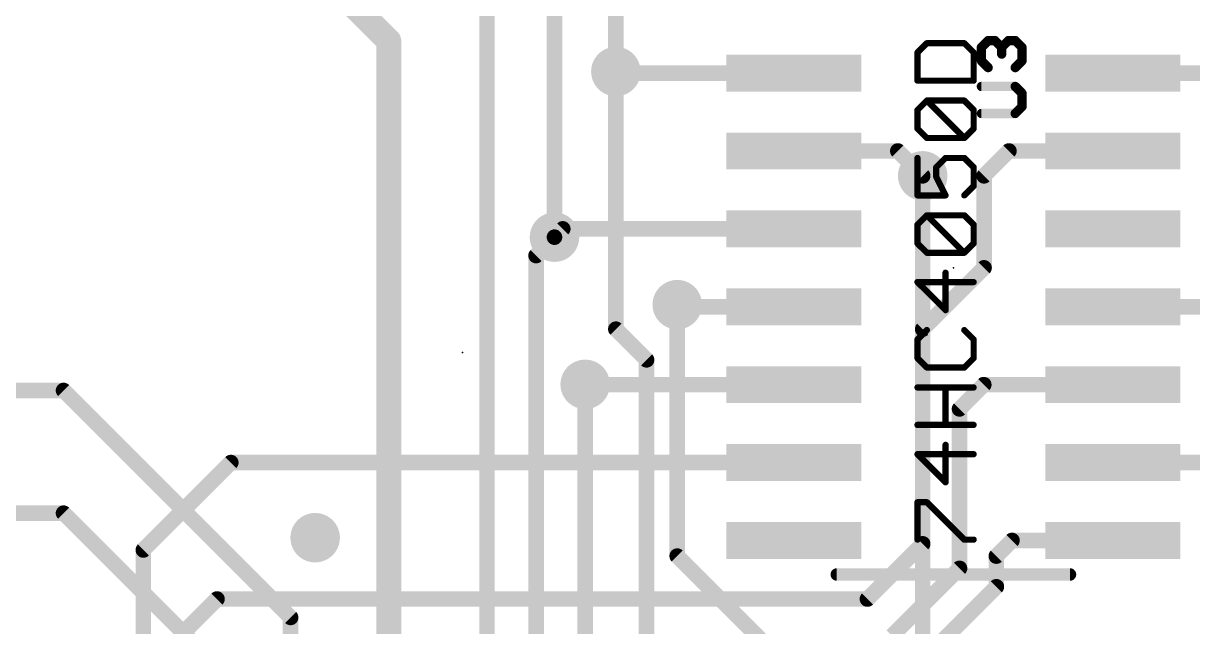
# Model space of a CAD drawing. Extents: x -26.2 to 21.8, y -36.3 to 32.3.
# Drawn here: x -7.15 to 11.9, y -4.85 to 4.99 of the extents above; entities that cross this region are included whole.
import ezdxf

# ---------------------------------------------------------------- set-up
doc = ezdxf.new("R2010")
doc.units = 0
for name, color, linetype in [('1', 12, 'CONTINUOUS'), ('16', 132, 'CONTINUOUS'), ('18', 110, 'CONTINUOUS'), ('21', 40, 'CONTINUOUS'), ('23', 40, 'CONTINUOUS'), ('24', 6, 'CONTINUOUS'), ('25', 253, 'CONTINUOUS'), ('27', 253, 'CONTINUOUS')]:
    doc.layers.add(name, color=color, linetype=linetype)

# ---------------------------------------------------------------- blocks, each defined once
blk = doc.blocks.new('RECT')
blk.add_solid([(-0.5, -0.5), (0.5, -0.5), (-0.5, 0.5), (0.5, 0.5)])
blk = doc.blocks.new('ROUNDV')
at = {"const_width": 0.5}
blk.add_lwpolyline([(0, -0.25, 1), (0, 0.25, 1), (0, -0.25)], format="xyb", dxfattribs=at)

msp = doc.modelspace()

# ---------------------------------------------------------------- linework, layer by layer
at = {"layer": '1', "const_width": 0.254}
for points in [[(2.675, 4.175), (2.5, 4.2)], [(5.4, 4.175), (2.675, 4.175)], [(10.6, 4.175), (14.325, 4.175)], [(5.4, 2.905), (7.095, 2.905)], [(7.095, 2.905), (7.5, 2.5)], [(8.905, 2.905), (8.5, 2.5)], [(10.6, 2.905), (8.905, 2.905)], [(8.5, 2.5), (8.5, 1)], [(1.635, 1.635), (1.5, 1.5)], [(5.4, 1.635), (1.635, 1.635)], [(8.5, 1), (7.5, 0)], [(3.635, 0.365), (3.5, 0.4)], [(5.4, 0.365), (3.635, 0.365)], [(10.6, 0.365), (13.135, 0.365)], [(7.5, 0), (7.5, -3.5)], [(2.295, -0.905), (2, -0.9)], [(5.4, -0.905), (2.295, -0.905)], [(8.495, -0.905), (8.1, -1.3)], [(10.6, -0.905), (8.495, -0.905)], [(8.1, -1.3), (8.1, -3.9)], [(-3.775, -2.175), (-5.2, -3.6)], [(5.4, -2.175), (-3.775, -2.175)], [(10.6, -2.175), (12.325, -2.175)], [(7.5, -3.5), (6.6, -4.4)], [(8.955, -3.445), (8.7, -3.7)], [(10.6, -3.445), (8.955, -3.445)], [(-5.2, -3.6), (-5.2, -17.7)], [(8.7, -3.7), (8.7, -4.2)], [(8.1, -3.9), (7, -5)], [(8.7, -4.2), (7.3, -5.6)], [(-4, -4.4), (-4.6, -5)], [(6.6, -4.4), (-4, -4.4)]]:
    msp.add_lwpolyline(points, dxfattribs=at)
at = {"layer": '1', "const_width": 0.127}
for points in [[(2.509, 4.2629, 1), (2.491, 4.1371)], [(2.675, 4.2385, 1), (2.675, 4.1115)], [(2.666, 4.1121, 1), (2.684, 4.2379)], [(5.4, 4.1115, 1), (5.4, 4.2385)], [(10.6, 4.2385, 1), (10.6, 4.1115)], [(5.4, 2.9685, 1), (5.4, 2.8415)], [(7.1399, 2.9499, 1), (7.0501, 2.8601)], [(7.095, 2.8415, 1), (7.095, 2.9685)], [(8.905, 2.9685, 1), (8.905, 2.8415)], [(8.9499, 2.8601, 1), (8.8601, 2.9499)], [(10.6, 2.8415, 1), (10.6, 2.9685)], [(7.4551, 2.4551, 1), (7.5449, 2.5449)], [(8.5635, 2.5, 1), (8.4365, 2.5)], [(8.4551, 2.5449, 1), (8.5449, 2.4551)], [(1.635, 1.6985, 1), (1.635, 1.5715)], [(1.6799, 1.5901, 1), (1.5901, 1.6799)], [(5.4, 1.5715, 1), (5.4, 1.6985)], [(1.4551, 1.5449, 1), (1.5449, 1.4551)], [(8.4365, 1, 1), (8.5635, 1)], [(8.5449, 0.9551, 1), (8.4551, 1.0449)], [(3.5159, 0.4615, 1), (3.4841, 0.3385)], [(3.635, 0.4285, 1), (3.635, 0.3015)], [(3.6191, 0.3035, 1), (3.6509, 0.4265)], [(5.4, 0.3015, 1), (5.4, 0.4285)], [(10.6, 0.4285, 1), (10.6, 0.3015)], [(7.5635, 0, 1), (7.4365, 0)], [(7.4551, 0.0449, 1), (7.5449, -0.0449)], [(2.0011, -0.8365, 1), (1.9989, -0.9635)], [(2.295, -0.8415, 1), (2.295, -0.9685)], [(2.2939, -0.9685, 1), (2.2961, -0.8415)], [(5.4, -0.9685, 1), (5.4, -0.8415)], [(8.495, -0.8415, 1), (8.495, -0.9685)], [(8.5399, -0.9499, 1), (8.4501, -0.8601)], [(10.6, -0.9685, 1), (10.6, -0.8415)], [(8.1635, -1.3, 1), (8.0365, -1.3)], [(8.0551, -1.2551, 1), (8.1449, -1.3449)], [(-3.775, -2.1115, 1), (-3.775, -2.2385)], [(-3.7301, -2.2199, 1), (-3.8199, -2.1301)], [(5.4, -2.2385, 1), (5.4, -2.1115)], [(10.6, -2.1115, 1), (10.6, -2.2385)], [(7.5449, -3.5449, 1), (7.4551, -3.4551)], [(8.955, -3.3815, 1), (8.955, -3.5085)], [(8.9999, -3.4899, 1), (8.9101, -3.4001)], [(10.6, -3.5085, 1), (10.6, -3.3815)], [(-5.1365, -3.6, 1), (-5.2635, -3.6)], [(-5.2449, -3.5551, 1), (-5.1551, -3.6449)], [(7.4365, -3.5, 1), (7.5635, -3.5)], [(8.7635, -3.7, 1), (8.6365, -3.7)], [(8.6551, -3.6551, 1), (8.7449, -3.7449)], [(8.1449, -3.9449, 1), (8.0551, -3.8551)], [(8.0365, -3.9, 1), (8.1635, -3.9)], [(8.6365, -4.2, 1), (8.7635, -4.2)], [(8.7449, -4.2449, 1), (8.6551, -4.1551)], [(-4, -4.3365, 1), (-4, -4.4635)], [(-3.9551, -4.4449, 1), (-4.0449, -4.3551)], [(6.5551, -4.3551, 1), (6.6449, -4.4449)], [(6.6, -4.4635, 1), (6.6, -4.3365)]]:
    msp.add_lwpolyline(points, format="xyb", dxfattribs=at)
at = {"layer": '16'}
for points, const_width in [([(0.4, -10.041), (0.4, 27.522)], 0.254), ([(1.5, 23.222), (1.5, 1.5)], 0.254), ([(2.5, 22.722), (2.5, 4.2)], 0.254), ([(-1.2, 4.7), (-2, 5.5)], 0.4064), ([(-1.2, -10.041), (-1.2, 4.7)], 0.4064), ([(2.5, 0), (2.5, 4.2)], 0.254), ([(7.5, 2.5), (7.5, -7.5)], 0.254), ([(1.2, 1.2), (1.5, 1.5)], 0.254), ([(1.2, -10.041), (1.2, 1.2)], 0.254), ([(3.5, 0.4), (3.5, -3.7)], 0.254), ([(2.5, 0), (3, -0.5)], 0.254), ([(3, -0.5), (3, -5)], 0.254), ([(-6.5, -1), (-10, -1)], 0.254), ([(-2.8, -4.7), (-6.5, -1)], 0.254), ([(2, -10.041), (2, -0.9)], 0.254), ([(-6.5, -3), (-10, -3)], 0.254), ([(-3.6, -5.9), (-6.5, -3)], 0.254), ([(3.5, -3.7), (5.5, -5.7)], 0.254), ([(-2.8, -10.041), (-2.8, -4.7)], 0.254)]:
    msp.add_lwpolyline(points, dxfattribs=dict(at, const_width=const_width))
for points, const_width in [([(-1.0984, 4.7, 1), (-1.3016, 4.7)], 0.2032), ([(-1.2718, 4.6282, 1), (-1.1282, 4.7718)], 0.2032), ([(2.5635, 4.2, 1), (2.4365, 4.2)], 0.127), ([(2.4365, 4.2, 1), (2.5635, 4.2)], 0.127), ([(7.5635, 2.5, 1), (7.4365, 2.5)], 0.127), ([(1.4365, 1.5, 1), (1.5635, 1.5)], 0.127), ([(1.5449, 1.4551, 1), (1.4551, 1.5449)], 0.127), ([(1.2635, 1.2, 1), (1.1365, 1.2)], 0.127), ([(1.1551, 1.2449, 1), (1.2449, 1.1551)], 0.127), ([(3.5635, 0.4, 1), (3.4365, 0.4)], 0.127), ([(2.5449, 0.0449, 1), (2.4551, -0.0449)], 0.127), ([(2.4365, 0, 1), (2.5635, 0)], 0.127), ([(3.0635, -0.5, 1), (2.9365, -0.5)], 0.127), ([(2.9551, -0.5449, 1), (3.0449, -0.4551)], 0.127), ([(-6.4551, -0.9551, 1), (-6.5449, -1.0449)], 0.127), ([(-6.5, -1.0635, 1), (-6.5, -0.9365)], 0.127), ([(2.0635, -0.9, 1), (1.9365, -0.9)], 0.127), ([(-6.4551, -2.9551, 1), (-6.5449, -3.0449)], 0.127), ([(-6.5, -3.0635, 1), (-6.5, -2.9365)], 0.127), ([(3.5449, -3.6551, 1), (3.4551, -3.7449)], 0.127), ([(3.4365, -3.7, 1), (3.5635, -3.7)], 0.127), ([(-2.7365, -4.7, 1), (-2.8635, -4.7)], 0.127), ([(-2.8449, -4.7449, 1), (-2.7551, -4.6551)], 0.127)]:
    msp.add_lwpolyline(points, format="xyb", dxfattribs=dict(at, const_width=const_width))
at = {"layer": '21', "const_width": 0.2032}
msp.add_lwpolyline([(9.9, -4), (6.1, -4)], dxfattribs=at)
at = {"layer": '21', "const_width": 0.1016}
for points in [[(6.1, -3.9492, 1), (6.1, -4.0508)], [(9.9, -4.0508, 1), (9.9, -3.9492)]]:
    msp.add_lwpolyline(points, format="xyb", dxfattribs=at)
at = {"layer": '23'}
msp.add_point((8, 1), dxfattribs=at)
at = {"layer": '24'}
msp.add_point((0, -0.381), dxfattribs=at)
at = {"layer": '25', "const_width": 0.1524}
for points in [[(8.4566, 4.5953), (8.5668, 4.7054)], [(8.5668, 4.7054), (8.677, 4.7054)], [(8.677, 4.7054), (8.7871, 4.5953)], [(8.7871, 4.5953), (8.8973, 4.7054)], [(8.8973, 4.7054), (9.0074, 4.7054)], [(9.0074, 4.7054), (9.1176, 4.5953)], [(8.4566, 4.3749), (8.4566, 4.5953)], [(8.7871, 4.5953), (8.7871, 4.4851)], [(9.1176, 4.5953), (9.1176, 4.3749)], [(8.5668, 4.2648), (8.4566, 4.3749)], [(9.1176, 4.3749), (9.0074, 4.2648)], [(9.0074, 3.957), (8.4566, 3.957)], [(9.1176, 3.8469), (9.0074, 3.957)], [(9.1176, 3.6265), (9.1176, 3.8469)], [(9.0074, 3.5164), (9.1176, 3.6265)], [(8.4566, 3.5164), (9.0074, 3.5164)]]:
    msp.add_lwpolyline(points, dxfattribs=at)
at = {"layer": '25', "const_width": 0.0762}
for points in [[(8.5668, 4.7435, 1), (8.5668, 4.6673)], [(8.5937, 4.6785, 1), (8.5399, 4.7324)], [(8.7039, 4.7324, 1), (8.65, 4.6785)], [(8.677, 4.6673, 1), (8.677, 4.7435)], [(8.8973, 4.7435, 1), (8.8973, 4.6673)], [(8.9242, 4.6785, 1), (8.8703, 4.7324)], [(9.0344, 4.7324, 1), (8.9805, 4.6785)], [(9.0074, 4.6673, 1), (9.0074, 4.7435)], [(8.4947, 4.5953, 1), (8.4185, 4.5953)], [(8.4297, 4.6222, 1), (8.4836, 4.5683)], [(8.8252, 4.5953, 1), (8.749, 4.5953)], [(8.7602, 4.6222, 1), (8.8141, 4.5683)], [(8.7602, 4.5683, 1), (8.8141, 4.6222)], [(9.1557, 4.5953, 1), (9.0795, 4.5953)], [(9.0907, 4.5683, 1), (9.1445, 4.6222)], [(8.4836, 4.4019, 1), (8.4297, 4.348)], [(8.4185, 4.3749, 1), (8.4947, 4.3749)], [(8.749, 4.4851, 1), (8.8252, 4.4851)], [(9.0795, 4.3749, 1), (9.1557, 4.3749)], [(9.1445, 4.348, 1), (9.0907, 4.4019)], [(8.5399, 4.2378, 1), (8.5937, 4.2917)], [(8.9805, 4.2917, 1), (9.0344, 4.2378)], [(8.4566, 3.9951, 1), (8.4566, 3.9189)], [(9.0344, 3.984, 1), (8.9805, 3.9301)], [(9.0074, 3.9189, 1), (9.0074, 3.9951)], [(9.1557, 3.8469, 1), (9.0795, 3.8469)], [(9.0907, 3.8199, 1), (9.1445, 3.8738)], [(9.0795, 3.6265, 1), (9.1557, 3.6265)], [(9.1445, 3.5996, 1), (9.0907, 3.6535)], [(8.4566, 3.5545, 1), (8.4566, 3.4783)], [(8.9805, 3.5433, 1), (9.0344, 3.4894)], [(9.0074, 3.4783, 1), (9.0074, 3.5545)]]:
    msp.add_lwpolyline(points, format="xyb", dxfattribs=at)
at = {"layer": '27', "const_width": 0.1016}
for points in [[(7.5676, 4.6624), (7.415, 4.5099)], [(8.1777, 4.6624), (7.5676, 4.6624)], [(8.3302, 4.5099), (8.1777, 4.6624)], [(7.415, 4.5099), (7.415, 4.0523)], [(8.3302, 4.0523), (8.3302, 4.5099)], [(7.415, 4.0523), (8.3302, 4.0523)], [(7.415, 3.5743), (7.5676, 3.7269)], [(7.415, 3.2693), (7.415, 3.5743)], [(7.5676, 3.7269), (8.1777, 3.7269)], [(8.1777, 3.1168), (7.5676, 3.7269)], [(8.1777, 3.7269), (8.3302, 3.5743)], [(8.3302, 3.5743), (8.3302, 3.2693)], [(7.5676, 3.1168), (7.415, 3.2693)], [(8.3302, 3.2693), (8.1777, 3.1168)], [(8.1777, 3.1168), (7.5676, 3.1168)], [(7.415, 2.7914), (7.415, 2.1812)], [(7.7201, 2.6388), (7.8726, 2.7914)], [(7.7201, 2.4863), (7.7201, 2.6388)], [(7.8726, 2.7914), (8.1777, 2.7914)], [(8.1777, 2.7914), (8.3302, 2.6388)], [(8.3302, 2.6388), (8.3302, 2.3338)], [(7.8726, 2.1812), (7.7201, 2.4863)], [(8.3302, 2.3338), (8.1777, 2.1812)], [(7.415, 2.1812), (7.8726, 2.1812)], [(7.415, 1.7033), (7.5676, 1.8558)], [(7.5676, 1.8558), (8.1777, 1.8558)], [(8.1777, 1.2457), (7.5676, 1.8558)], [(8.1777, 1.8558), (8.3302, 1.7033)], [(7.415, 1.3982), (7.415, 1.7033)], [(8.3302, 1.7033), (8.3302, 1.3982)], [(7.5676, 1.2457), (7.415, 1.3982)], [(8.3302, 1.3982), (8.1777, 1.2457)], [(8.1777, 1.2457), (7.5676, 1.2457)], [(7.8726, 0.3102), (7.8726, 0.9203)], [(8.3302, 0.7678), (7.415, 0.7678)], [(7.415, 0.7678), (7.8726, 0.3102)], [(7.5676, -0.0152), (7.415, -0.1677)], [(8.3302, -0.1677), (8.1777, -0.0152)], [(7.415, -0.1677), (7.415, -0.4728)], [(8.3302, -0.4728), (8.3302, -0.1677)], [(7.415, -0.4728), (7.5676, -0.6253)], [(8.1777, -0.6253), (8.3302, -0.4728)], [(7.5676, -0.6253), (8.1777, -0.6253)], [(7.415, -0.9507), (8.3302, -0.9507)], [(7.8726, -1.5608), (7.8726, -0.9507)], [(8.3302, -1.5608), (7.415, -1.5608)], [(7.8726, -2.4964), (7.8726, -1.8862)], [(8.3302, -2.0388), (7.415, -2.0388)], [(7.415, -2.0388), (7.8726, -2.4964)], [(7.415, -3.4319), (7.415, -2.8218)], [(7.415, -2.8218), (7.5676, -2.8218)], [(7.5676, -2.8218), (8.1777, -3.4319)], [(8.1777, -3.4319), (8.3302, -3.4319)]]:
    msp.add_lwpolyline(points, dxfattribs=at)
at = {"layer": '27', "const_width": 0.0508}
for points in [[(7.5676, 4.6878, 1), (7.5676, 4.637)], [(7.5855, 4.6444, 1), (7.5496, 4.6804)], [(8.1956, 4.6804, 1), (8.1597, 4.6444)], [(8.1777, 4.637, 1), (8.1777, 4.6878)], [(7.4404, 4.5099, 1), (7.3896, 4.5099)], [(7.3971, 4.5278, 1), (7.433, 4.4919)], [(8.3556, 4.5099, 1), (8.3048, 4.5099)], [(8.3122, 4.4919, 1), (8.3482, 4.5278)], [(7.415, 4.0777, 1), (7.415, 4.0269)], [(7.3896, 4.0523, 1), (7.4404, 4.0523)], [(8.3048, 4.0523, 1), (8.3556, 4.0523)], [(8.3302, 4.0269, 1), (8.3302, 4.0777)], [(7.4404, 3.5743, 1), (7.3896, 3.5743)], [(7.5676, 3.7523, 1), (7.5676, 3.7015)], [(7.5855, 3.7448, 1), (7.5496, 3.7089)], [(7.5855, 3.7089, 1), (7.5496, 3.7448)], [(8.1956, 3.7448, 1), (8.1597, 3.7089)], [(8.1777, 3.7015, 1), (8.1777, 3.7523)], [(8.3556, 3.5743, 1), (8.3048, 3.5743)], [(7.3971, 3.5923, 1), (7.433, 3.5564)], [(8.3122, 3.5564, 1), (8.3482, 3.5923)], [(7.3896, 3.2693, 1), (7.4404, 3.2693)], [(7.433, 3.2872, 1), (7.3971, 3.2513)], [(8.3048, 3.2693, 1), (8.3556, 3.2693)], [(8.3482, 3.2513, 1), (8.3122, 3.2872)], [(7.5676, 3.1422, 1), (7.5676, 3.0914)], [(7.5496, 3.0988, 1), (7.5855, 3.1347)], [(8.1597, 3.1347, 1), (8.1956, 3.0988)], [(8.1597, 3.0988, 1), (8.1956, 3.1347)], [(8.1777, 3.0914, 1), (8.1777, 3.1422)], [(7.4404, 2.7914, 1), (7.3896, 2.7914)], [(7.7455, 2.6388, 1), (7.6947, 2.6388)], [(7.7021, 2.6568, 1), (7.738, 2.6209)], [(7.8726, 2.8168, 1), (7.8726, 2.766)], [(7.8906, 2.7734, 1), (7.8546, 2.8093)], [(8.1956, 2.8093, 1), (8.1597, 2.7734)], [(8.1777, 2.766, 1), (8.1777, 2.8168)], [(8.3556, 2.6388, 1), (8.3048, 2.6388)], [(8.3122, 2.6209, 1), (8.3482, 2.6568)], [(7.7428, 2.4977, 1), (7.6974, 2.4749)], [(7.6947, 2.4863, 1), (7.7455, 2.4863)], [(8.3048, 2.3338, 1), (8.3556, 2.3338)], [(8.3482, 2.3158, 1), (8.3122, 2.3517)], [(7.415, 2.2066, 1), (7.415, 2.1558)], [(7.3896, 2.1812, 1), (7.4404, 2.1812)], [(7.8499, 2.1699, 1), (7.8953, 2.1926)], [(7.8726, 2.1558, 1), (7.8726, 2.2066)], [(8.1597, 2.1992, 1), (8.1956, 2.1633)], [(7.5676, 1.8812, 1), (7.5676, 1.8304)], [(7.5855, 1.8738, 1), (7.5496, 1.8379)], [(7.5855, 1.8379, 1), (7.5496, 1.8738)], [(8.1956, 1.8738, 1), (8.1597, 1.8379)], [(8.1777, 1.8304, 1), (8.1777, 1.8812)], [(7.4404, 1.7033, 1), (7.3896, 1.7033)], [(7.3971, 1.7213, 1), (7.433, 1.6853)], [(8.3556, 1.7033, 1), (8.3048, 1.7033)], [(8.3122, 1.6853, 1), (8.3482, 1.7213)], [(7.3896, 1.3982, 1), (7.4404, 1.3982)], [(7.433, 1.4162, 1), (7.3971, 1.3803)], [(8.3048, 1.3982, 1), (8.3556, 1.3982)], [(8.3482, 1.3803, 1), (8.3122, 1.4162)], [(7.5676, 1.2711, 1), (7.5676, 1.2203)], [(7.5496, 1.2278, 1), (7.5855, 1.2637)], [(8.1597, 1.2637, 1), (8.1956, 1.2278)], [(8.1597, 1.2278, 1), (8.1956, 1.2637)], [(8.1777, 1.2203, 1), (8.1777, 1.2711)], [(7.898, 0.9203, 1), (7.8472, 0.9203)], [(7.415, 0.7932, 1), (7.415, 0.7424)], [(7.433, 0.7858, 1), (7.3971, 0.7498)], [(8.3302, 0.7424, 1), (8.3302, 0.7932)], [(7.8472, 0.3102, 1), (7.898, 0.3102)], [(7.8546, 0.2922, 1), (7.8906, 0.3282)], [(7.5855, -0.0332, 1), (7.5496, 0.0028)], [(8.1956, 0.0028, 1), (8.1597, -0.0332)], [(7.4404, -0.1677, 1), (7.3896, -0.1677)], [(7.3971, -0.1498, 1), (7.433, -0.1857)], [(8.3556, -0.1677, 1), (8.3048, -0.1677)], [(8.3122, -0.1857, 1), (8.3482, -0.1498)], [(7.433, -0.4548, 1), (7.3971, -0.4908)], [(7.3896, -0.4728, 1), (7.4404, -0.4728)], [(8.3048, -0.4728, 1), (8.3556, -0.4728)], [(8.3482, -0.4908, 1), (8.3122, -0.4548)], [(7.5676, -0.5999, 1), (7.5676, -0.6507)], [(7.5496, -0.6433, 1), (7.5855, -0.6074)], [(8.1597, -0.6074, 1), (8.1956, -0.6433)], [(8.1777, -0.6507, 1), (8.1777, -0.5999)], [(7.415, -0.9253, 1), (7.415, -0.9761)], [(7.898, -0.9507, 1), (7.8472, -0.9507)], [(8.3302, -0.9761, 1), (8.3302, -0.9253)], [(7.415, -1.5354, 1), (7.415, -1.5862)], [(8.3302, -1.5862, 1), (8.3302, -1.5354)], [(7.8472, -1.5608, 1), (7.898, -1.5608)], [(7.898, -1.8862, 1), (7.8472, -1.8862)], [(7.415, -2.0134, 1), (7.415, -2.0642)], [(7.433, -2.0208, 1), (7.3971, -2.0567)], [(8.3302, -2.0642, 1), (8.3302, -2.0134)], [(7.8472, -2.4964, 1), (7.898, -2.4964)], [(7.8546, -2.5143, 1), (7.8906, -2.4784)], [(7.4404, -2.8218, 1), (7.3896, -2.8218)], [(7.415, -2.7964, 1), (7.415, -2.8472)], [(7.5855, -2.8038, 1), (7.5496, -2.8397)], [(7.5676, -2.8472, 1), (7.5676, -2.7964)], [(7.3896, -3.4319, 1), (7.4404, -3.4319)], [(8.1777, -3.4065, 1), (8.1777, -3.4573)], [(8.1597, -3.4498, 1), (8.1956, -3.4139)], [(8.3302, -3.4573, 1), (8.3302, -3.4065)]]:
    msp.add_lwpolyline(points, format="xyb", dxfattribs=at)

# ---------------------------------------------------------------- block references
at = {"layer": '1', "xscale": 0.6, "yscale": 2.2, "rotation": 270}
for p in [(5.4, 4.175), (10.6, 4.175), (5.4, 2.905), (10.6, 2.905), (5.4, 1.635), (10.6, 1.635), (5.4, 0.365), (10.6, 0.365), (5.4, -0.905), (10.6, -0.905), (5.4, -2.175), (10.6, -2.175), (5.4, -3.445), (10.6, -3.445)]:
    msp.add_blockref('RECT', p, dxfattribs=at)
at = {"layer": '18', "xscale": 0.8064, "yscale": 0.8064}
for p in [(2.5, 4.2), (2.5, 4.2), (7.5, 2.5), (7.5, 2.5), (1.5, 1.5), (1.5, 1.5), (3.5, 0.4), (3.5, 0.4), (2, -0.9), (2, -0.9), (-2.4, -3.4), (-2.4, -3.4)]:
    msp.add_blockref('ROUNDV', p, dxfattribs=at)

doc.saveas('drawing.dxf')
